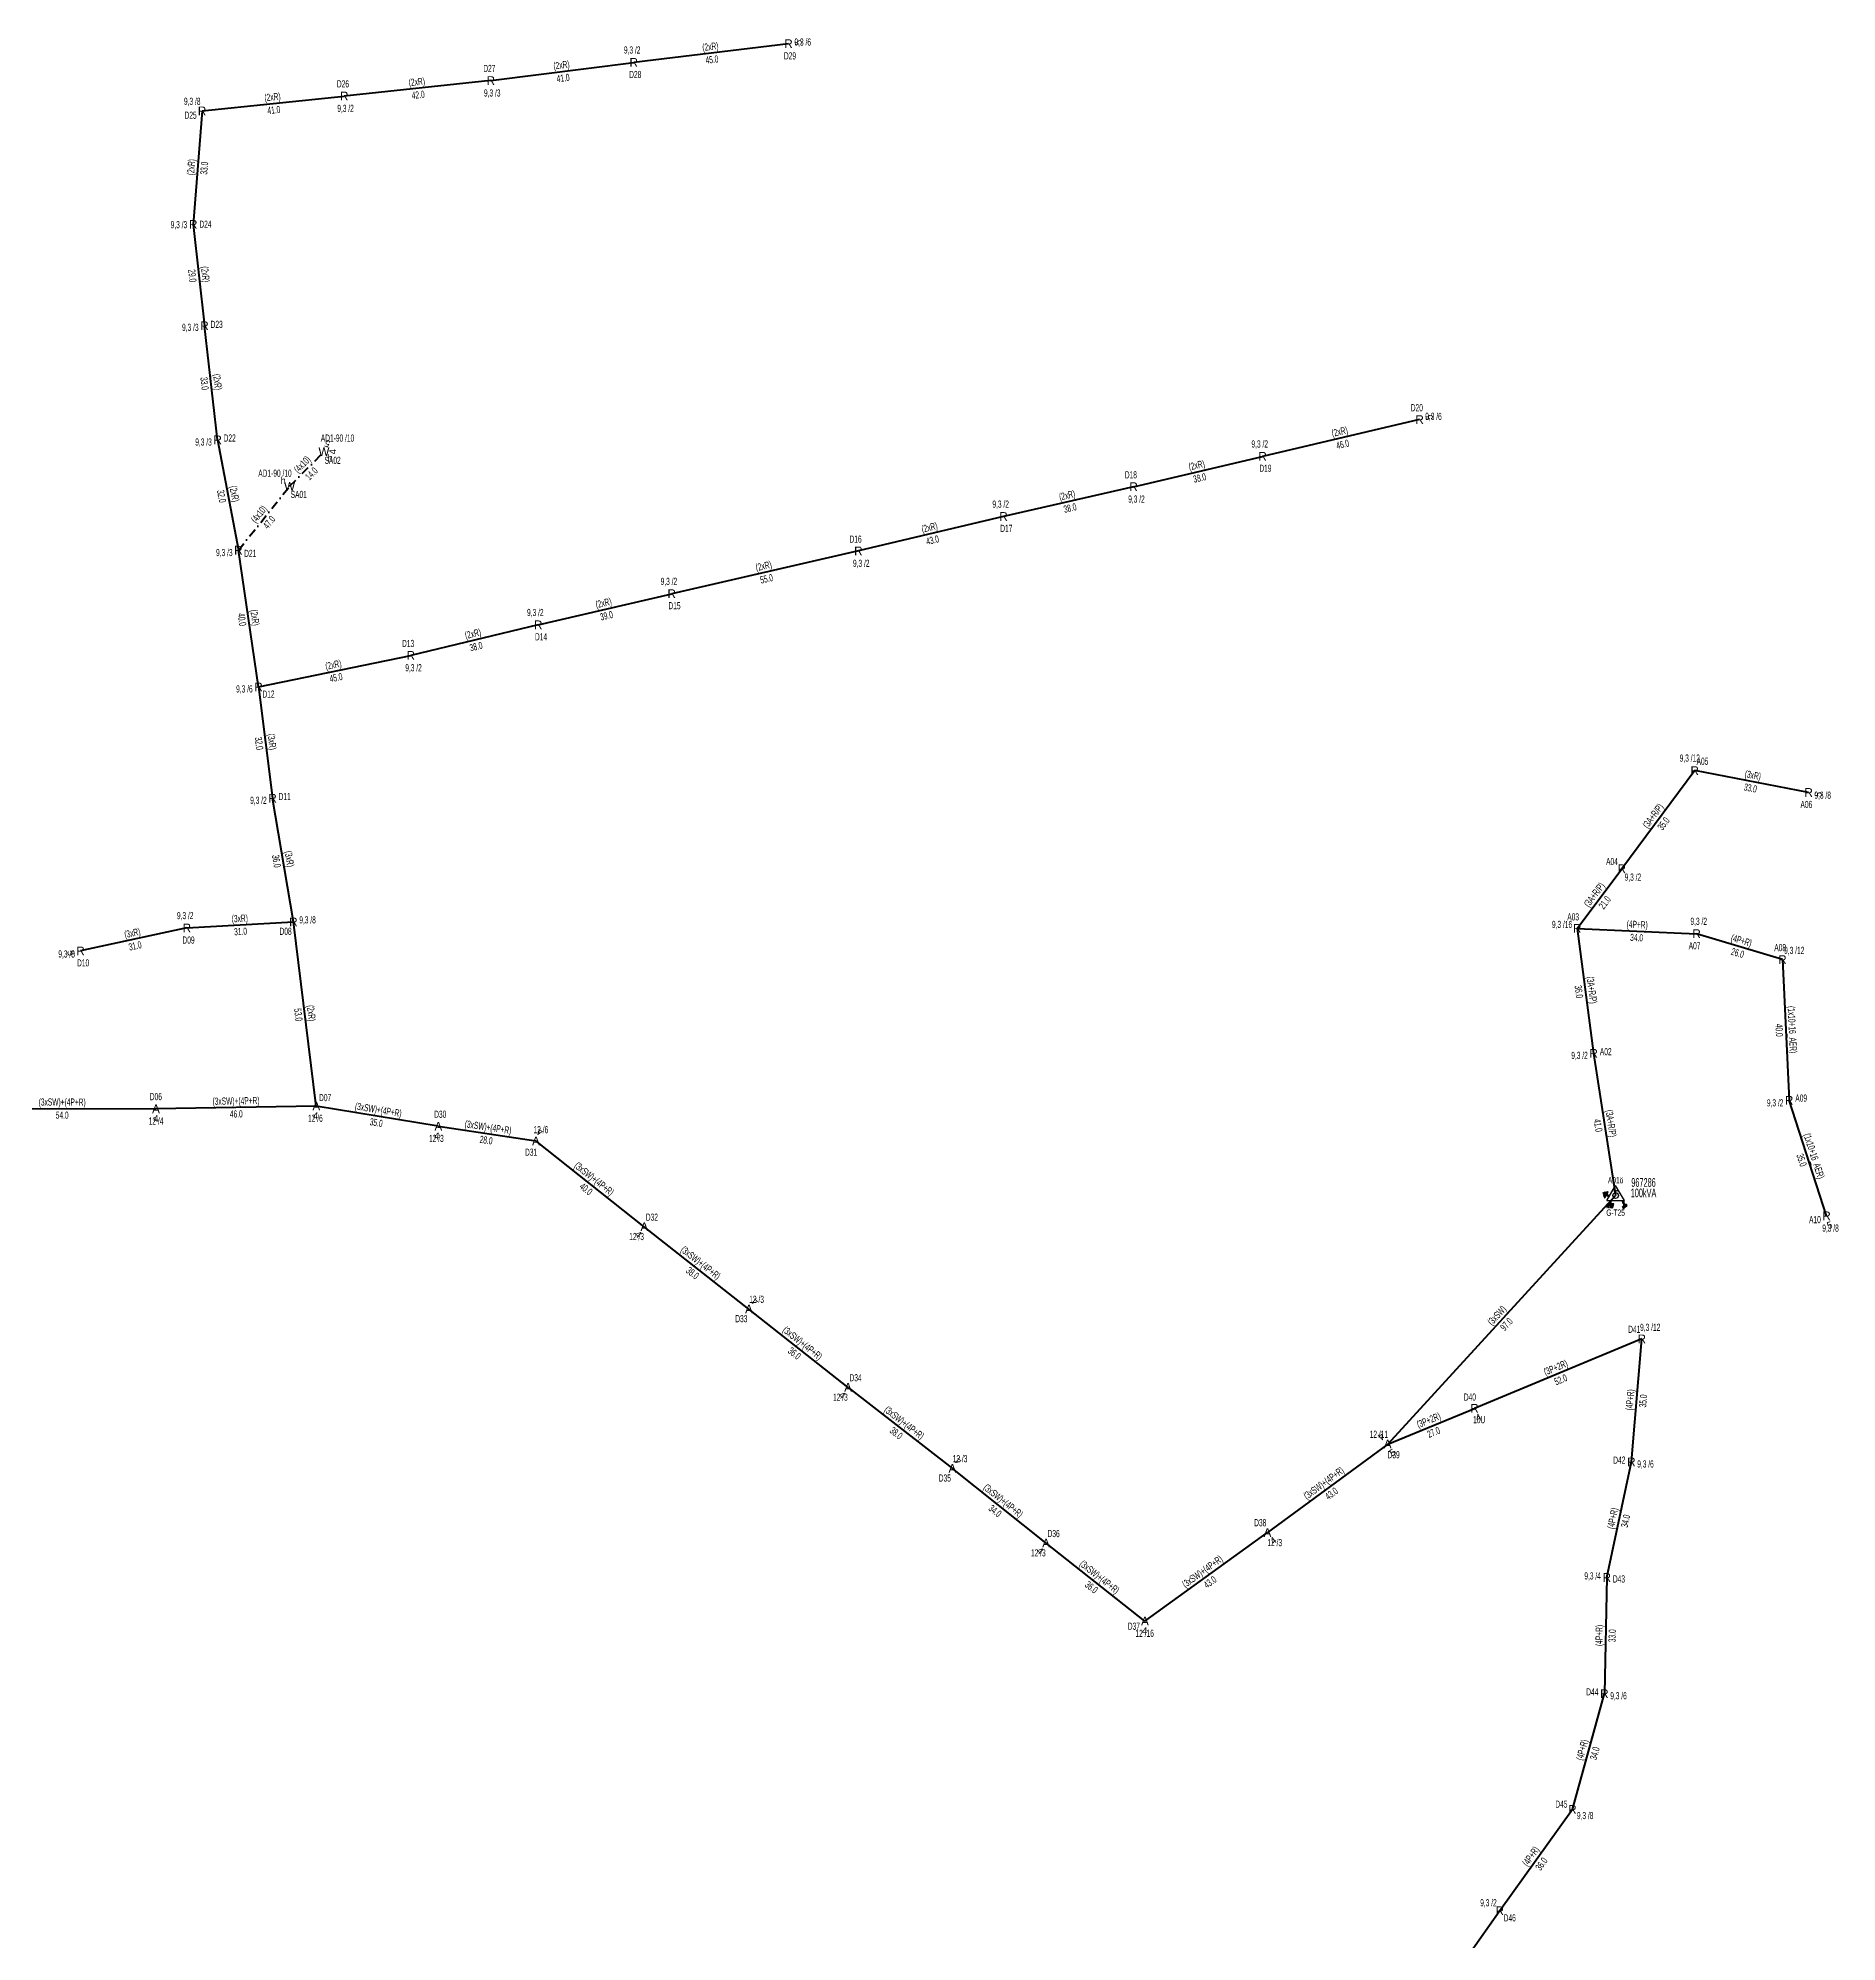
# Model space of a CAD drawing. Header units: millimetres. Extents: x 547575 to 550077, y 4149016 to 4153735.
# Drawn here: x 549562 to 550077, y 4151148 to 4151694 of the extents above; entities that cross this region are included whole.
import ezdxf
from ezdxf.enums import TextEntityAlignment as Align

# ---------------------------------------------------------------- set-up
doc = ezdxf.new("R2010")
doc.units = ezdxf.units.MM
doc.linetypes.add('DASHDOT', pattern=[5, 2.5, -1.25, 0, -1.25])
for name, color, linetype, lineweight in [('DIREK_AG_MEVCUT', 120, 'Continuous', 25), ('DIREK_AYD_MEVCUT', 190, 'Continuous', 25), ('DIREK_OG_MEVCUT', 16, 'Continuous', 25), ('HAT_AG_HAVAI_MEVCUT', 126, 'Continuous', 50), ('HAT_AYD_YERALTI_MEVCUT', 150, 'DASHDOT', 40), ('HAT_OG_HAVAI_MEVCUT', 48, 'Continuous', 70), ('TRAFO_MEVCUT', 5, 'Continuous', 30), ('TRAFO_TADILAT_BYSK', 5, 'Continuous', 30)]:
    doc.layers.add(name, color=color, linetype=linetype, lineweight=lineweight)
doc.styles.add('Direk', font='B_CAD')
doc.styles.get("Standard").update_dxf_attribs({"font": 'Arial'})

# ---------------------------------------------------------------- blocks, each defined once
blk = doc.blocks.new('MEV_DIREK_OZEL')
h = blk.add_hatch(color=32)
h.paths.add_polyline_path([(-2.12, 1), (-2.34, 1.12), (-3.29, -0.52), (-3.08, -0.65), (-2.65, 0.09), (-1.88, -0.36), (-1.78, -0.19), (-2.55, 0.26)])
h.paths.add_polyline_path([(-3.44, -0.15), (-3.31, -0.22), (-2.59, 1.01), (-2.72, 1.09)])
h.paths.add_polyline_path([(-3.52, 0.32), (-3.39, 0.24), (-3.03, 0.85), (-3.16, 0.92)])
h.paths.add_polyline_path([(-3.56, 0.84), (-3.64, 0.71), (-3.51, 0.63), (-3.43, 0.76)])
h.paths.add_polyline_path([(-1.49, -2.34), (-2.24, -2.34), (-2.5, -3.47), (-2.4, -3.47), (-2.19, -2.54), (-1.89, -2.54), (-2.1, -3.47), (-2, -3.47), (-1.79, -2.54), (-1.49, -2.54), (-1.7, -3.48), (-1.6, -3.48), (-1.39, -2.54), (-1.09, -2.54), (-1.3, -3.48), (-1.2, -3.48), (-0.99, -2.54), (-0.69, -2.55), (-0.9, -3.48), (-0.8, -3.48), (-0.54, -2.35), (-1.29, -2.34), (-1.29, -1.44), (-1.49, -1.44)])
at = {"layer": 'TRAFO_MEVCUT'}
for points in [[(2.4, -1.57), (2.17, -1.92), (2.12, -1.44), (1.99, -1.44), (2.06, -2.32), (2.29, -1.96), (2.35, -2.67), (2.14, -2.67), (2.44, -2.87), (2.45, -2.86), (2.69, -2.49), (2.49, -2.63)], [(2.4, -1.57), (2.17, -1.92), (2.12, -1.44), (1.99, -1.44), (2.06, -2.32), (2.29, -1.96), (2.35, -2.67), (2.14, -2.67), (2.44, -2.87), (2.02, -3.19), (2.24, -3.79), (2.3, -3.74), (2.13, -3.26), (2.3, -3.13), (2.48, -3.6), (2.54, -3.56), (2.36, -3.08), (2.54, -2.94), (2.72, -3.42), (2.78, -3.38), (2.6, -2.9), (2.78, -2.76), (2.95, -3.24), (3.01, -3.2), (2.84, -2.72), (3.01, -2.58), (3.19, -3.06), (3.25, -3.01), (3.03, -2.42), (2.45, -2.86), (2.69, -2.49), (2.49, -2.63)], [(3.01, -2.58), (3.19, -3.06), (3.25, -3.01), (3.03, -2.42), (2.45, -2.86), (2.69, -2.49), (2.49, -2.63), (2.4, -1.57), (2.17, -1.92), (2.12, -1.44), (1.99, -1.44), (2.06, -2.32), (2.29, -1.96), (2.35, -2.67), (2.14, -2.67), (2.44, -2.87), (2.02, -3.19), (2.24, -3.79), (2.3, -3.74), (2.13, -3.26), (2.3, -3.13), (2.48, -3.6), (2.54, -3.56), (2.36, -3.08), (2.54, -2.94), (2.72, -3.42), (2.78, -3.38), (2.6, -2.9), (2.78, -2.76), (2.95, -3.24), (3.01, -3.2), (2.84, -2.72)]]:
    blk.add_hatch(color=32, dxfattribs=at).paths.add_polyline_path(points)
at = {"layer": 'TRAFO_MEVCUT', "linetype": 'Continuous'}
for p, q in [((-2.5, -1.44), (0, 2.89)), ((2.5, -1.44), (0, 2.89)), ((-2.5, -1.44), (2.5, -1.44))]:
    blk.add_line(p, q, dxfattribs=at)
at = {"layer": 'TRAFO_MEVCUT', "color": 32, "flags": 128}
blk.add_lwpolyline([(1.99, -1.44), (2.12, -1.44), (2.17, -1.92), (2.4, -1.57), (2.49, -2.63), (2.69, -2.49), (2.45, -2.86), (3.03, -2.42), (3.25, -3.01), (3.19, -3.06), (3.01, -2.58), (2.84, -2.72), (3.01, -3.2), (2.95, -3.24), (2.78, -2.76), (2.6, -2.9), (2.78, -3.38), (2.72, -3.42), (2.54, -2.94), (2.36, -3.08), (2.54, -3.56), (2.48, -3.6), (2.3, -3.13), (2.13, -3.26), (2.3, -3.74), (2.24, -3.79), (2.02, -3.19), (2.44, -2.87), (2.14, -2.67), (2.35, -2.67), (2.29, -1.96), (2.06, -2.32), (1.99, -1.44)], dxfattribs=at)
at = {"layer": 'TRAFO_MEVCUT', "linetype": 'Continuous'}
for centre, radius in [((0, 0), 0.804), ((-0.34, 1.34), 0.12), ((0.34, 1.34), 0.12)]:
    blk.add_circle(centre, radius, dxfattribs=at)
at = {"layer": 'TRAFO_TADILAT_BYSK', "color": 32, "flags": 128}
for points in [[(-3.51, 0.63), (-3.43, 0.76), (-3.56, 0.84), (-3.64, 0.71), (-3.51, 0.63)], [(-3.39, 0.24), (-3.03, 0.85), (-3.16, 0.92), (-3.52, 0.32), (-3.39, 0.24)], [(-3.31, -0.22), (-2.59, 1.01), (-2.72, 1.09), (-3.44, -0.15), (-3.31, -0.22)], [(-1.78, -0.19), (-2.55, 0.26), (-2.12, 1), (-2.34, 1.12), (-3.29, -0.52), (-3.08, -0.65), (-2.65, 0.09), (-1.88, -0.36), (-1.78, -0.19)], [(-1.29, -1.44), (-1.49, -1.44), (-1.49, -2.34), (-2.24, -2.34), (-2.5, -3.47), (-2.4, -3.47), (-2.19, -2.54), (-1.89, -2.54), (-2.1, -3.47), (-2, -3.47), (-1.79, -2.54), (-1.49, -2.54), (-1.7, -3.48), (-1.6, -3.48), (-1.39, -2.54), (-1.09, -2.54), (-1.3, -3.48), (-1.2, -3.48), (-0.99, -2.54), (-0.69, -2.55), (-0.9, -3.48), (-0.8, -3.48), (-0.54, -2.35), (-1.29, -2.34), (-1.29, -1.44)]]:
    blk.add_lwpolyline(points, dxfattribs=at)

msp = doc.modelspace()

# ---------------------------------------------------------------- linework, layer by layer
at = {"layer": 'HAT_AG_HAVAI_MEVCUT'}
for p, q in [((549776.713, 4151691.878), (549732.353, 4151686.548)), ((549691.403, 4151681.329), (549732.353, 4151686.548)), ((549691.403, 4151681.329), (549649.416, 4151676.902)), ((549608.673, 4151672.641), (549649.416, 4151676.902)), ((549608.673, 4151672.641), (549606.15, 4151640.129)), ((549606.15, 4151640.129), (549609.386, 4151611.105)), ((549613.143, 4151578.411), (549609.386, 4151611.105)), ((549957.52, 4151584.211), (549912.537, 4151573.686)), ((549613.143, 4151578.411), (549619.096, 4151546.81)), ((549875.576, 4151564.982), (549912.537, 4151573.686)), ((549875.576, 4151564.982), (549838.311, 4151556.462)), ((549838.311, 4151556.462), (549796.713, 4151546.577)), ((549624.867, 4151507.618), (549619.096, 4151546.81)), ((549796.713, 4151546.577), (549743.248, 4151534.326)), ((549704.997, 4151525.416), (549743.248, 4151534.326)), ((549704.997, 4151525.416), (549668.478, 4151516.676)), ((549624.867, 4151507.618), (549668.478, 4151516.676)), ((549624.867, 4151507.618), (549628.879, 4151475.752)), ((550036.327, 4151483.65), (550015.439, 4151455.528)), ((550068.979, 4151477.399), (550036.327, 4151483.65)), ((549634.854, 4151440.325), (549628.879, 4151475.752)), ((550002.661, 4151438.468), (550015.439, 4151455.528)), ((549604.331, 4151438.597), (549573.865, 4151432.013)), ((549604.331, 4151438.597), (549634.854, 4151440.325)), ((549641.413, 4151387.589), (549634.854, 4151440.325)), ((550002.661, 4151438.468), (550007.38, 4151402.666)), ((550002.661, 4151438.468), (550036.883, 4151436.942)), ((550061.465, 4151429.524), (550036.883, 4151436.942)), ((550061.465, 4151429.524), (550063.398, 4151389.232)), ((550007.38, 4151402.666), (550013.672, 4151361.944)), ((550074.114, 4151356.125), (550063.398, 4151389.232)), ((550021.171, 4151320.877), (549973.254, 4151300.985)), ((550018.189, 4151285.651), (550021.171, 4151320.877)), ((549948.368, 4151290.752), (549973.254, 4151300.985)), ((550011.149, 4151252.52), (550018.189, 4151285.651)), ((550011.149, 4151252.52), (550010.457, 4151219.253)), ((550001.298, 4151186.089), (550010.457, 4151219.253)), ((550001.298, 4151186.089), (549980.49, 4151157.054)), ((549980.49, 4151157.054), (549960.077, 4151128.192))]:
    msp.add_line(p, q, dxfattribs=at)
at = {"layer": 'HAT_AYD_YERALTI_MEVCUT', "flags": 128}
for points in [[(549633.772, 4151565.112), (549643.598, 4151575.014)], [(549619.096, 4151546.81), (549633.772, 4151565.112)]]:
    msp.add_lwpolyline(points, dxfattribs=at)
at = {"layer": 'HAT_OG_HAVAI_MEVCUT'}
for p, q in [((549541.723, 4151386.924), (549595.478, 4151386.779)), ((549641.413, 4151387.589), (549595.478, 4151386.779)), ((549676.369, 4151381.773), (549641.413, 4151387.589)), ((549676.369, 4151381.773), (549704.346, 4151377.574)), ((549735.382, 4151353.001), (549704.346, 4151377.574)), ((549948.368, 4151290.752), (550013.672, 4151361.944)), ((549765.357, 4151329.426), (549735.382, 4151353.001)), ((549793.762, 4151306.988), (549765.357, 4151329.426)), ((549793.762, 4151306.988), (549823.646, 4151283.772)), ((549948.368, 4151290.752), (549913.918, 4151265.403)), ((549850.487, 4151262.374), (549823.646, 4151283.772)), ((549878.815, 4151240.061), (549913.918, 4151265.403)), ((549878.815, 4151240.061), (549850.487, 4151262.374))]:
    msp.add_line(p, q, dxfattribs=at)

# ---------------------------------------------------------------- block references
at = {"layer": 'TRAFO_MEVCUT', "linetype": 'ByBlock'}
msp.add_blockref('MEV_DIREK_OZEL', (550013.672, 4151361.944), dxfattribs=at)

# ---------------------------------------------------------------- texts
at = {"layer": 'DIREK_AG_MEVCUT', "linetype": 'ByBlock', "width": 0.53}
for s, p in [('9,3 /2', (549731.914022, 4151690.093891)), ('D29', (549777.130533, 4151688.402994)), ('9,3 /6', (549780.778496, 4151692.366483)), ('D27', (549690.998233, 4151684.805516)), ('D28', (549732.783014, 4151683.074516)), ('D26', (549649.050475, 4151680.382861)), ('9,3 /3', (549691.815783, 4151677.783635)), ('9,3 /8', (549605.856979, 4151675.382664)), ('9,3 /2', (549649.788002, 4151673.35946)), ('D25', (549605.398182, 4151671.405863)), ('9,3 /3', (549602.051308, 4151640.060159)), ('D24', (549609.649506, 4151640.187777)), ('9,3 /3', (549605.316442, 4151610.644311)), ('D23', (549612.863787, 4151611.498698)), ('D20', (549956.722615, 4151587.618958)), ('9,3 /6', (549961.495882, 4151585.141266)), ('D22', (549616.603539, 4151578.935089)), ('9,3 /3', (549609.096545, 4151577.798175)), ('9,3 /2', (549911.706158, 4151577.225501)), ('D18', (549874.784816, 4151568.391403)), ('D19', (549913.33683, 4151570.278615)), ('9,3 /2', (549837.48575, 4151560.001904)), ('9,3 /2', (549876.39753, 4151561.441832)), ('D17', (549839.105639, 4151553.053401)), ('9,3 /3', (549615.061276, 4151546.133192)), ('D16', (549795.917539, 4151549.985407)), ('D21', (549622.473967, 4151545.893846)), ('9,3 /2', (549797.539136, 4151543.037159)), ('9,3 /2', (549742.430033, 4151537.866416)), ('D15', (549744.035875, 4151530.915831)), ('9,3 /2', (549704.161306, 4151528.955143)), ('D13', (549667.714713, 4151520.091757)), ('D14', (549705.801332, 4151522.009675)), ('9,3 /2', (549669.26953, 4151513.133854)), ('9,3 /6', (549620.811137, 4151507.064129)), ('D12', (549627.714797, 4151505.583288)), ('9,3 /12', (550034.922993, 4151487.254937)), ('A05', (550038.566408, 4151486.339805)), ('D11', (549632.34168, 4151476.261754)), ('9,3 /8', (550072.9958, 4151476.630011)), ('9,3 /2', (549624.835074, 4151475.156679)), ('A06', (550068.3209, 4151473.961427)), ('A04', (550012.63346, 4151457.620593)), ('9,3 /2', (550018.626105, 4151453.150806)), ('9,3 /2', (549603.850284, 4151442.144322)), ('D08', (549632.611972, 4151437.637378)), ('9,3 /8', (549638.904912, 4151440.918236)), ('9,3 /16', (549998.319301, 4151439.603969)), ('A03', (550001.506957, 4151441.772267)), ('9,3 /2', (550037.487827, 4151440.490602)), ('D09', (549604.801007, 4151435.128702)), ('A07', (550036.294937, 4151433.491756)), ('A08', (550060.821611, 4151432.964356)), ('9,3 /12', (550064.855132, 4151432.170501)), ('9,3 /8', (549569.870311, 4151431.149709)), ('D10', (549574.604317, 4151428.591975)), ('9,3 /2', (550003.333395, 4151402.086762)), ('A02', (550010.844685, 4151403.161941)), ('9,3 /2', (550059.380145, 4151388.498852)), ('A09', (550066.841148, 4151389.86028)), ('A10', (550070.784089, 4151355.047182)), ('9,3 /8', (550075.248761, 4151352.619165)), ('D41', (550019.006615, 4151323.627534)), ('9,3 /12', (550023.588973, 4151324.187178)), ('D40', (549971.917508, 4151304.219778)), ('10U', (549974.592664, 4151297.744965)), ('D42', (550014.726704, 4151286.163351)), ('9,3 /6', (550022.237475, 4151285.051906)), ('9,3 /4', (550007.082878, 4151252.990035)), ('D43', (550014.625847, 4151252.118084)), ('D44', (550006.993794, 4151219.759165)), ('9,3 /6', (550014.506693, 4151218.661117)), ('D45', (549998.139821, 4151187.59761)), ('9,3 /8', (550004.945078, 4151184.346851)), ('9,3 /2', (549977.244691, 4151159.364487)), ('D46', (549983.341218, 4151155.024085))]:
    msp.add_text(s, height=2.05, dxfattribs=at).set_placement(p, align=Align.MIDDLE_CENTER)
at = {"layer": 'DIREK_AG_MEVCUT', "linetype": 'ByBlock', "style": 'Direk'}
for p in [(549776.713, 4151691.878), (549732.353, 4151686.548), (549649.416, 4151676.902), (549691.403, 4151681.329), (549608.673, 4151672.641), (549606.15, 4151640.129), (549609.386, 4151611.105), (549957.52, 4151584.211), (549613.143, 4151578.411), (549912.537, 4151573.686), (549875.576, 4151564.982), (549838.311, 4151556.462), (549619.096, 4151546.81), (549796.713, 4151546.577), (549743.248, 4151534.326), (549704.997, 4151525.416), (549668.478, 4151516.676), (549624.867, 4151507.618), (550036.327, 4151483.65), (549628.879, 4151475.752), (550068.979, 4151477.399), (550015.439, 4151455.528), (549604.331, 4151438.597), (549634.854, 4151440.325), (550002.661, 4151438.468), (550036.883, 4151436.942), (549573.865, 4151432.013), (550061.465, 4151429.524), (550007.38, 4151402.666), (550063.398, 4151389.232), (550074.114, 4151356.125), (550021.171, 4151320.877), (549973.254, 4151300.985), (550018.189, 4151285.651), (550011.149, 4151252.52), (550010.457, 4151219.253), (550001.298, 4151186.089), (549980.49, 4151157.054)]:
    msp.add_text('R', height=2.5, dxfattribs=at).set_placement(p, align=Align.MIDDLE_CENTER)
at = {"layer": 'DIREK_AG_MEVCUT', "color": 32, "linetype": 'ByBlock', "style": 'Direk'}
for rotation, p in [(456.851432, (549779.493005, 4151692.212027)), (463.169008, (549960.246366, 4151584.848908)), (439.162252, (550071.729058, 4151476.87252))]:
    msp.add_text('5', height=2, rotation=rotation, dxfattribs=at).set_placement(p, align=Align.MIDDLE_CENTER)
at = {"layer": 'DIREK_AG_MEVCUT', "color": 32, "style": 'Direk'}
for s, rotation, p in [('5', 282.194642, (549571.12818, 4151431.421547)), ('5', 377.935614, (550074.976255, 4151353.461071)), ('4', 382.448623, (549974.323194, 4151298.397178))]:
    msp.add_text(s, height=2, rotation=rotation, dxfattribs=at).set_placement(p, align=Align.MIDDLE_CENTER)
at = {"layer": 'DIREK_AYD_MEVCUT', "linetype": 'ByBlock', "width": 0.53}
for s, p in [('AD1-90 /10', (549647.481459, 4151578.927496)), ('AD1-90 /10', (549629.570077, 4151568.862668)), ('SA02', (549646.082389, 4151572.548679)), ('SA01', (549636.383105, 4151562.781307))]:
    msp.add_text(s, height=2.05, dxfattribs=at).set_placement(p, align=Align.MIDDLE_CENTER)
at = {"layer": 'DIREK_AYD_MEVCUT', "linetype": 'ByBlock', "style": 'Direk'}
for p in [(549643.598, 4151575.014), (549633.772, 4151565.112)]:
    msp.add_text('W', height=2.5, dxfattribs=at).set_placement(p, align=Align.MIDDLE_CENTER)
at = {"layer": 'DIREK_AYD_MEVCUT', "color": 32, "style": 'Direk'}
for s, rotation, p in [('5', 157.555181, (549644.552484, 4151577.324619)), ('4', 90.110362, (549646.097995, 4151575.018815))]:
    msp.add_text(s, height=2, rotation=rotation, dxfattribs=at).set_placement(p, align=Align.MIDDLE_CENTER)
at = {"layer": 'DIREK_AYD_MEVCUT', "color": 40, "linetype": 'ByBlock', "style": 'Direk'}
for p in [(549645.372564, 4151573.253056), (549631.906925, 4151566.77678)]:
    msp.add_text('h', height=2, dxfattribs=at).set_placement(p, align=Align.MIDDLE_CENTER)
at = {"layer": 'DIREK_OG_MEVCUT', "linetype": 'ByBlock', "width": 0.53}
for s, p in [('D06', (549595.451865, 4151390.278902)), ('D07', (549643.938244, 4151390.012456)), ('12 /4', (549595.50414, 4151383.278437)), ('12 /6', (549641.155077, 4151384.091856)), ('D30', (549676.915979, 4151385.229995)), ('12 /3', (549675.819807, 4151378.302014)), ('12 /6', (549705.753303, 4151380.817821)), ('D31', (549702.953001, 4151374.363151)), ('D32', (549737.550156, 4151355.748562)), ('12 /3', (549733.17906, 4151350.209358)), ('12 /3', (549767.558346, 4151332.218847)), ('D33', (549763.190388, 4151326.67722)), ('D34', (549795.920397, 4151309.743235)), ('12 /3', (549791.569132, 4151304.188761)), ('12 /11', (549945.848257, 4151293.55949)), ('12 /3', (549825.845215, 4151286.566458)), ('D39', (549950.083464, 4151287.701233)), ('D35', (549821.481453, 4151281.021593)), ('D38', (549911.856476, 4151268.231448)), ('D36', (549852.660745, 4151265.117143)), ('12 /3', (549916.01097, 4151262.531407)), ('12 /3', (549848.278292, 4151259.586735)), ('D37', (549875.650371, 4151238.565968)), ('12 /16', (549878.741491, 4151236.551041))]:
    msp.add_text(s, height=2.05, dxfattribs=at).set_placement(p, align=Align.MIDDLE_CENTER)
at = {"layer": 'DIREK_OG_MEVCUT', "linetype": 'ByBlock', "style": 'Direk'}
for p in [(549595.478, 4151386.779), (549641.413, 4151387.589), (549676.369, 4151381.773), (549704.346, 4151377.574), (549735.382, 4151353.001), (549765.357, 4151329.426), (549793.762, 4151306.988), (549948.368, 4151290.752), (549823.646, 4151283.772), (549913.918, 4151265.403), (549850.487, 4151262.374), (549878.815, 4151240.061)]:
    msp.add_text('A', height=2.5, dxfattribs=at).set_placement(p, align=Align.MIDDLE_CENTER)
at = {"layer": 'DIREK_OG_MEVCUT', "color": 32, "linetype": 'ByBlock', "style": 'Direk'}
for s, rotation, p in [('4', 360.427838, (549595.498908, 4151383.979078)), ('4', 355.781927, (549641.207052, 4151384.796584)), ('4', 351.008977, (549675.931417, 4151379.007404)), ('4', 156.546813, (549705.460399, 4151380.14268)), ('4', 321.722324, (549733.647475, 4151350.80295)), ('4', 141.754517, (549767.09029, 4151331.625024)), ('4', 321.925552, (549792.035282, 4151304.783812)), ('4', 221.908202, (549946.497771, 4151292.835805)), ('4', 141.797551, (549825.377638, 4151285.972325)), ('5', 389.349301, (549949.740371, 4151288.311386)), ('4', 396.086562, (549915.567219, 4151263.140241)), ('4', 321.605693, (549848.748004, 4151260.179486)), ('4', 358.800223, (549878.756372, 4151237.261614))]:
    msp.add_text(s, height=2, rotation=rotation, dxfattribs=at).set_placement(p, align=Align.MIDDLE_CENTER)
at = {"layer": 'HAT_AG_HAVAI_MEVCUT', "lineweight": 30, "width": 0.53}
for s, rotation, p in [('(2xR)', 366.851432, (549754.431599, 4151690.05693, 274866.1765)), ('(2xR)', 7.263083, (549711.770538, 4151684.78168, 274866.1765)), ('(2xR)', 366.01888, (549670.320372, 4151679.960814, 274824.708)), ('(2xR)', 5.970425, (549628.956087, 4151675.616889, 274824.708)), ('(2xR)', 445.562619, (549606.564048, 4151656.450764, 274803.075)), ('(2xR)', 276.361858, (549608.612766, 4151625.711186, 274804.693)), ('(2xR)', 276.555336, (549612.108943, 4151594.855038, 274804.693)), ('(2xR)', 373.169008, (549934.834849, 4151579.776147, 274956.2685)), ('(2xR)', 13.251233, (549893.861662, 4151570.161368, 274956.2685)), ('(2xR)', 280.668362, (549616.954808, 4151562.767855, 274809.548)), ('(2xR)', 372.878341, (549856.754051, 4151561.550619, 274919.1555)), ('(2xR)', 373.367357, (549817.315485, 4151552.346472, 274898.3565)), ('(2xR)', 372.905987, (549769.790651, 4151541.280027, 274871.624)), ('(2xR)', 13.112381, (549723.929668, 4151530.698838, 274871.624)), ('(2xR)', 278.376576, (549622.822432, 4151527.337827, 274809.548)), ('(2xR)', 373.459293, (549686.539659, 4151521.872655, 274834.239)), ('(2xR)', 11.733501, (549646.499644, 4151512.979238, 274834.239)), ('(3xR)', 277.175909, (549627.716342, 4151491.791179, 274814.4395)), ('(3xR)', 349.162252, (550052.812824, 4151481.359339, 275018.1635)), ('(3A+R/P)', 413.396376, (550025.200637, 4151470.095834, 275007.7195)), ('(3xR)', 279.573224, (549632.704663, 4151458.179862, 274814.4395)), ('(3A+R/P)', 53.16666, (550008.369675, 4151447.507566, 275007.7195)), ('(3xR)', 372.194642, (549588.918452, 4151436.13582, 274786.9325)), ('(3xR)', 3.24023, (549619.544456, 4151440.309641, 274817.427)), ('(4P+R)', 357.446804, (550019.809865, 4151438.554156, 275018.4415)), ('(4P+R)', 343.207997, (550049.419563, 4151434.046756, 275018.4415)), ('(3A+R/P)', 277.508773, (550005.863211, 4151420.678076, 275003.69)), ('(2xR)', 277.089712, (549638.977001, 4151414.06191, 274817.427)), ('(1x10+16_AER)', 272.746647, (550063.280524, 4151409.418732, 275031.699)), ('(3A+R/P)', 278.783375, (550011.366032, 4151382.434794, 275006.836)), ('(1x10+16_AER)', 287.935614, (550069.564693, 4151372.940256, 275031.699)), ('(3P+2R)', 382.545024, (549996.886602, 4151311.716042, 274986.627)), ('(4P+R)', 85.161255, (550018.833029, 4151303.335699, 275010.5855)), ('(3P+2R)', 22.352222, (549960.487746, 4151296.654634, 274986.627)), ('(4P+R)', 78.003659, (550013.837563, 4151269.262172, 275009.0945)), ('(4P+R)', 448.80834, (550009.953184, 4151235.904177, 275005.2285)), ('(4P+R)', 74.561287, (550005.058172, 4151202.897276, 275005.2285)), ('(4P+R)', 414.372636, (549990.203101, 4151172.066635, 274990.245))]:
    msp.add_text(s, height=2.05, rotation=rotation, dxfattribs=at).set_placement(p, align=Align.CENTER)
for s, rotation, p in [('45.0', 366.851432, (549754.634401, 4151688.36907, 274866.1765)), ('42.0', 366.01888, (549670.498628, 4151678.270186, 274824.708)), ('41.0', 7.263083, (549711.985462, 4151683.09532, 274866.1765)), ('41.0', 5.970425, (549629.132913, 4151673.926111, 274824.708)), ('33.0', 445.562619, (549608.258952, 4151656.319236, 274803.075)), ('29.0', 276.361858, (549606.923234, 4151625.522814, 274804.693)), ('33.0', 276.555336, (549610.420057, 4151594.660962, 274804.693)), ('46.0', 373.169008, (549935.222151, 4151578.120853, 274956.2685)), ('32.0', 280.668362, (549615.284192, 4151562.453145, 274809.548)), ('38.0', 13.251233, (549894.251338, 4151568.506632, 274956.2685)), ('38.0', 372.878341, (549857.132949, 4151559.893381, 274919.1555)), ('43.0', 373.367357, (549817.708515, 4151550.692528, 274898.3565)), ('55.0', 372.905987, (549770.170349, 4151539.622973, 274871.624)), ('40.0', 278.376576, (549621.140568, 4151527.090173, 274809.548)), ('39.0', 13.112381, (549724.315332, 4151529.043162, 274871.624)), ('38.0', 373.459293, (549686.935341, 4151520.219345, 274834.239)), ('45.0', 11.733501, (549646.845356, 4151511.314762, 274834.239)), ('32.0', 277.175909, (549626.029658, 4151491.578821, 274814.4395)), ('33.0', 349.162252, (550052.493176, 4151479.689661, 275018.1635)), ('35.0', 413.396376, (550026.565363, 4151469.082166, 275007.7195)), ('36.0', 279.573224, (549631.028337, 4151457.897138, 274814.4395)), ('21.0', 53.16666, (550009.730325, 4151446.488434, 275007.7195)), ('31.0', 3.24023, (549619.640544, 4151438.612359, 274817.427)), ('31.0', 372.194642, (549589.277548, 4151434.47418, 274786.9325)), ('34.0', 357.446804, (550019.734135, 4151436.855844, 275018.4415)), ('26.0', 343.207997, (550048.928437, 4151432.419244, 275018.4415)), ('36.0', 277.508773, (550004.177789, 4151420.455924, 275003.69)), ('53.0', 277.089712, (549637.289999, 4151413.85209, 274817.427)), ('40.0', 272.746647, (550061.582476, 4151409.337268, 275031.699)), ('41.0', 278.783375, (550009.685968, 4151382.175206, 275006.836)), ('35.0', 287.935614, (550067.947307, 4151372.416744, 275031.699)), ('52.0', 382.545024, (549997.538398, 4151310.145958, 274986.627)), ('35.0', 85.161255, (550020.526971, 4151303.192301, 275010.5855)), ('27.0', 22.352222, (549961.134254, 4151295.082366, 274986.627)), ('34.0', 78.003659, (550015.500437, 4151268.908828, 275009.0945)), ('33.0', 448.80834, (550011.652816, 4151235.868823, 275005.2285)), ('34.0', 74.561287, (550006.696828, 4151202.444724, 275005.2285)), ('36.0', 414.372636, (549991.584899, 4151171.076365, 274990.245))]:
    msp.add_text(s, height=2.05, rotation=rotation, dxfattribs=at).set_placement(p, align=Align.TOP_CENTER)
at = {"layer": 'HAT_AYD_YERALTI_MEVCUT', "lineweight": 30, "width": 0.53}
for rotation, p in [(45.220725, (549638.081648, 4151570.661721)), (51.274586, (549625.77087, 4151556.49275))]:
    msp.add_text('(4x10)', height=2.05, rotation=rotation, dxfattribs=at).set_placement(p, align=Align.CENTER)
for s, rotation, p in [('14.0', 45.220725, (549639.288352, 4151569.464279)), ('47.0', 51.274586, (549627.09713, 4151555.42925))]:
    msp.add_text(s, height=2.05, rotation=rotation, dxfattribs=at).set_placement(p, align=Align.TOP_CENTER)
at = {"layer": 'HAT_OG_HAVAI_MEVCUT', "lineweight": 30, "width": 0.53}
for s, rotation, p in [('(3xSW)+(4P+R)', 359.845449, (549568.602793, 4151387.701497, 274797.739)), ('(3xSW)+(4P+R)', 361.010227, (549618.430514, 4151388.033868, 274797.739)), ('(3xSW)+(4P+R)', 350.553626, (549659.030506, 4151385.519474, 274820.7065)), ('(3xSW)+(4P+R)', 351.464327, (549690.483661, 4151380.514085, 274852.173)), ('(3xSW)+(4P+R)', 321.629299, (549720.391635, 4151365.953909, 274852.173)), ('(3xSW)+(4P+R)', 321.815348, (549750.894968, 4151341.881619, 274867.691)), ('(3xSW)', 47.470025, (549980.393615, 4151326.922579, 275006.836)), ('(3xSW)+(4P+R)', 321.693686, (549780.086386, 4151318.874002, 274882.6785)), ('(3xSW)+(4P+R)', 322.157418, (549809.22547, 4151296.051244, 274911.823)), ('(3xSW)+(4P+R)', 396.346379, (549930.639234, 4151278.762131, 274956.959)), ('(3xSW)+(4P+R)', 321.437684, (549837.596361, 4151273.737641, 274911.823)), ('(3xSW)+(4P+R)', 321.773701, (549865.176954, 4151251.885237, 274925.2435)), ('(3xSW)+(4P+R)', 35.826746, (549895.868964, 4151253.421172, 274956.959))]:
    msp.add_text(s, height=2.05, rotation=rotation, dxfattribs=at).set_placement(p, align=Align.CENTER)
for s, rotation, p in [('54.0', 359.845449, (549568.598207, 4151386.001503, 274797.739)), ('46.0', 361.010227, (549618.460486, 4151386.334132, 274797.739)), ('35.0', 350.553626, (549658.751494, 4151383.842526, 274820.7065)), ('28.0', 351.464327, (549690.231339, 4151378.832915, 274852.173)), ('40.0', 321.629299, (549719.336365, 4151364.621091, 274852.173)), ('38.0', 321.815348, (549749.844032, 4151340.545381, 274867.691)), ('97.0', 47.470025, (549981.646385, 4151325.773421, 275006.836)), ('36.0', 321.693686, (549779.032614, 4151317.539998, 274882.6785)), ('38.0', 322.157418, (549808.18253, 4151294.708756, 274911.823)), ('43.0', 396.346379, (549931.646766, 4151277.392869, 274956.959)), ('34.0', 321.437684, (549836.536639, 4151272.408359, 274911.823)), ('43.0', 35.826746, (549896.864036, 4151252.042828, 274956.959)), ('36.0', 321.773701, (549864.125046, 4151250.549763, 274925.2435))]:
    msp.add_text(s, height=2.05, rotation=rotation, dxfattribs=at).set_placement(p, align=Align.TOP_CENTER)
at = {"layer": 'TRAFO_MEVCUT', "linetype": 'ByBlock', "width": 0.6}
for s, height, p in [('A01ö', 1.8, (550013.672, 4151365.444)), ('100kVA', 2.5, (550021.672, 4151361.444)), ('967286', 2.5, (550021.672, 4151364.444))]:
    msp.add_text(s, height=height, dxfattribs=at).set_placement(p, align=Align.CENTER)
msp.add_text('G-T25', height=1.8, dxfattribs=at).set_placement((550013.672, 4151357.944), align=Align.TOP_CENTER)

doc.saveas('drawing.dxf')
